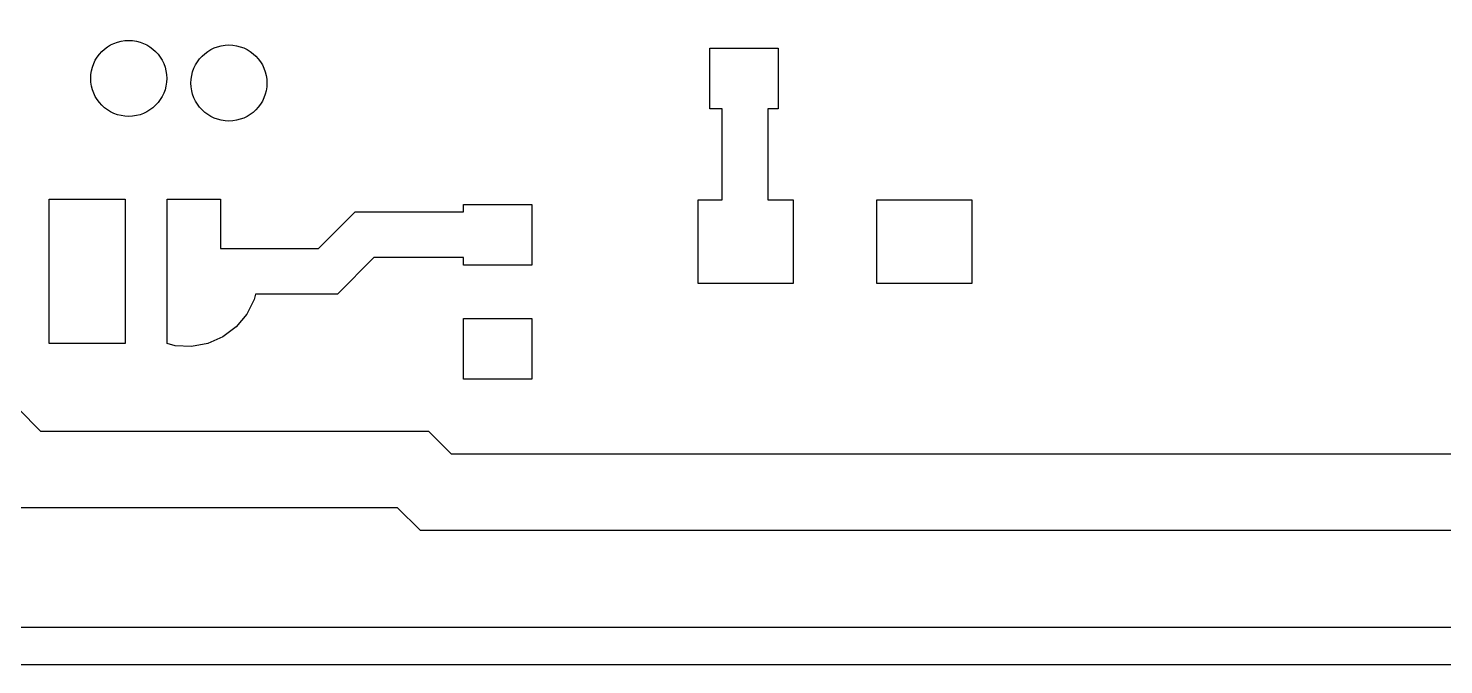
# Model space of a CAD drawing. Extents: x 0 to 220, y 0 to 42.
# Drawn here: x 83.92 to 102.54, y 0 to 8.37 of the extents above; entities that cross this region are included whole.
import ezdxf

# ---------------------------------------------------------------- set-up
doc = ezdxf.new("R2010")
doc.units = 0
doc.layers.get('0').update_dxf_attribs({"linetype": 'CONTINUOUS'})

# ---------------------------------------------------------------- blocks, each defined once
blk = doc.blocks.new('*U200')
at = {"extrusion": (0, 0, -1)}
for p, q in [((84.2, 4.225), (84.2, 6.125)), ((84.2, 6.125), (85.2, 6.125)), ((85.2, 6.125), (85.2, 4.225)), ((85.2, 4.225), (84.2, 4.225))]:
    blk.add_line(p, q, dxfattribs=at)

msp = doc.modelspace()

# ---------------------------------------------------------------- linework, layer by layer
for points in [[(219.6, 42.3), (219.6, 0), (0, 0), (0, 42.3)], [(218.769, 39.299), (218.769, 3.629), (215.628, 0.488), (55.254, 0.488), (51.691, 4.051), (51.691, 38.068), (55.184, 41.561), (216.507, 41.561)]]:
    msp.add_lwpolyline(points, close=True)
at = {"extrusion": (0, 0, -1)}
for points in [[(-96.333, 6.115), (-96.333, 5.015), (-95.083, 5.015), (-95.083, 6.115)], [(-89.648, 4.555), (-90.548, 4.555), (-90.548, 3.755), (-89.648, 3.755)]]:
    msp.add_lwpolyline(points, close=True, dxfattribs=at)
for points in [[(108.652, 2.769), (89.491, 2.769), (89.191, 3.069), (84.089, 3.069), (83.79, 3.368)], [(83.675, 2.069), (88.777, 2.069), (89.077, 1.769), (108.895, 1.769)]]:
    msp.add_lwpolyline(points)
for points in [[(92.888, 7.31, 0), (92.888, 8.11, 0), (93.788, 8.11, 0), (93.788, 7.31, 0), (93.648, 7.31, 0), (93.648, 6.115, 0), (93.983, 6.115, 0), (93.983, 5.015, 0), (92.733, 5.015, 0), (92.733, 6.115, 0), (93.048, 6.115, 0), (93.048, 7.31, 0)], [(86.658, 4.444, 0), (86.484, 4.314, 0), (86.285, 4.226, 0), (86.072, 4.186, 0), (85.855, 4.195, 0), (85.75, 4.224, 0), (85.75, 4.224, 0), (85.75, 6.124, 0), (86.45, 6.124, 0), (86.45, 5.475, 0), (87.741, 5.475, 0), (88.221, 5.955, 0), (89.648, 5.955, 0), (89.648, 6.055, 0), (90.548, 6.055, 0), (90.548, 5.255, 0), (89.648, 5.255, 0), (89.648, 5.355, 0), (88.469, 5.355, 0), (87.989, 4.875, 0), (86.914, 4.875, 0), (86.896, 4.804, 0), (86.798, 4.611, 0)]]:
    msp.add_polyline3d(points, close=True)
for centre in [(85.245, 7.712), (86.563, 7.651)]:
    msp.add_circle(centre, 0.5)

# ---------------------------------------------------------------- block references
msp.add_blockref('*U200', (0, 0))

doc.saveas('drawing.dxf')
